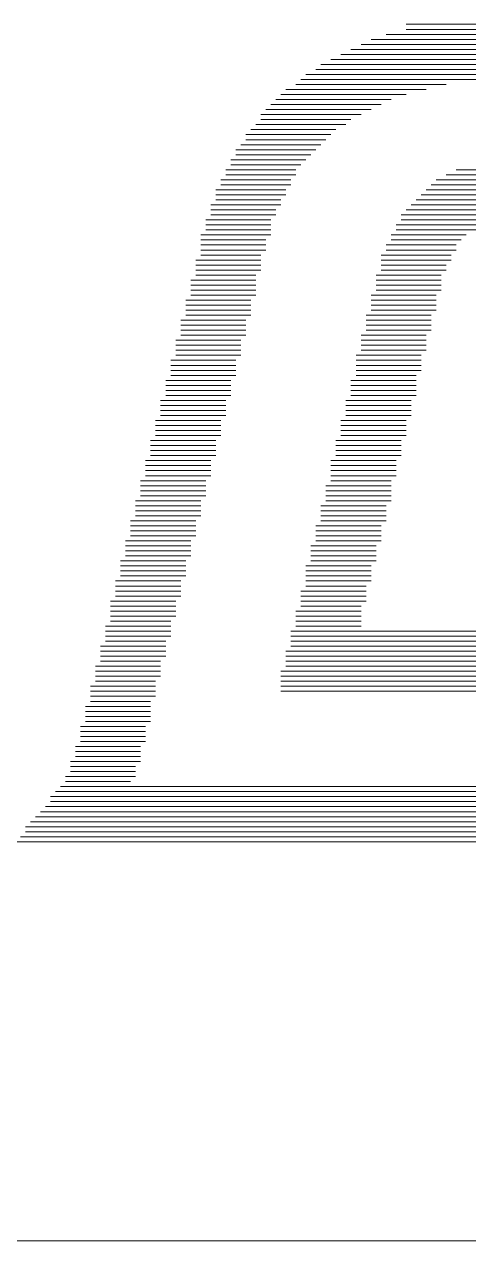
# Model space of a CAD drawing. Header units: millimetres. Extents: x -105 to 95, y -39 to 71.
# Drawn here: x 50.35 to 52.61, y -39.48 to -33.32 of the extents above; entities that cross this region are included whole.
import ezdxf

# ---------------------------------------------------------------- set-up
doc = ezdxf.new("R2010")
doc.units = ezdxf.units.MM
doc.header["$MEASUREMENT"] = 0
doc.layers.add('KeepOutLayer', color=7, linetype='Continuous')
doc.layers.add('TopOverlay', color=7, linetype='Continuous')

msp = doc.modelspace()

# ---------------------------------------------------------------- linework, layer by layer
at = {"layer": 'KeepOutLayer', "lineweight": 9}
msp.add_open_spline([(-104.7259, -39.4797), (-104.7259, -39.4797), (95.2741, -39.4797), (95.2741, -39.4797)], degree=3, dxfattribs=at)
at = {"layer": 'TopOverlay', "color": 6, "lineweight": 9}
for points in [[(52.2876, -33.3191), (52.2876, -33.3191), (55.869, -33.3191), (55.869, -33.3191)], [(52.186, -33.3699), (52.186, -33.3699), (56.0722, -33.3699), (56.0722, -33.3699)], [(52.2876, -33.3445), (52.2876, -33.3445), (55.996, -33.3445), (55.996, -33.3445)], [(52.0082, -33.4461), (52.0082, -33.4461), (56.2246, -33.4461), (56.2246, -33.4461)], [(52.059, -33.4207), (52.059, -33.4207), (56.1992, -33.4207), (56.1992, -33.4207)], [(52.1098, -33.3953), (52.1098, -33.3953), (56.1484, -33.3953), (56.1484, -33.3953)], [(51.9066, -33.4969), (51.9066, -33.4969), (56.3008, -33.4969), (56.3008, -33.4969)], [(51.9574, -33.4715), (51.9574, -33.4715), (56.2754, -33.4715), (56.2754, -33.4715)], [(51.7796, -33.5731), (51.7796, -33.5731), (56.377, -33.5731), (56.377, -33.5731)], [(51.8304, -33.5477), (51.8304, -33.5477), (56.3516, -33.5477), (56.3516, -33.5477)], [(51.8558, -33.5223), (51.8558, -33.5223), (56.3262, -33.5223), (56.3262, -33.5223)], [(51.7288, -33.6239), (51.7288, -33.6239), (52.4908, -33.6239), (52.4908, -33.6239)], [(51.7542, -33.5985), (51.7542, -33.5985), (56.4024, -33.5985), (56.4024, -33.5985)], [(51.6526, -33.6747), (51.6526, -33.6747), (52.2876, -33.6747), (52.2876, -33.6747)], [(51.678, -33.6493), (51.678, -33.6493), (52.3892, -33.6493), (52.3892, -33.6493)], [(51.5764, -33.7509), (51.5764, -33.7509), (52.1098, -33.7509), (52.1098, -33.7509)], [(51.6018, -33.7255), (51.6018, -33.7255), (52.1606, -33.7255), (52.1606, -33.7255)], [(51.6272, -33.7001), (51.6272, -33.7001), (52.2114, -33.7001), (52.2114, -33.7001)], [(51.551, -33.7763), (51.551, -33.7763), (52.059, -33.7763), (52.059, -33.7763)], [(51.551, -33.8017), (51.551, -33.8017), (52.0082, -33.8017), (52.0082, -33.8017)], [(51.4748, -33.8779), (51.4748, -33.8779), (51.9066, -33.8779), (51.9066, -33.8779)], [(51.5002, -33.8525), (51.5002, -33.8525), (51.932, -33.8525), (51.932, -33.8525)], [(51.5256, -33.8271), (51.5256, -33.8271), (51.9828, -33.8271), (51.9828, -33.8271)], [(51.4494, -33.9287), (51.4494, -33.9287), (51.8558, -33.9287), (51.8558, -33.9287)], [(51.4748, -33.9033), (51.4748, -33.9033), (51.8812, -33.9033), (51.8812, -33.9033)], [(51.3986, -34.0049), (51.3986, -34.0049), (51.7796, -34.0049), (51.7796, -34.0049)], [(51.424, -33.9541), (51.424, -33.9541), (51.8304, -33.9541), (51.8304, -33.9541)], [(51.424, -33.9795), (51.424, -33.9795), (51.805, -33.9795), (51.805, -33.9795)], [(51.3732, -34.0557), (51.3732, -34.0557), (51.7288, -34.0557), (51.7288, -34.0557)], [(51.3986, -34.0303), (51.3986, -34.0303), (51.7542, -34.0303), (51.7542, -34.0303)], [(52.5416, -34.0557), (52.5416, -34.0557), (53.5576, -34.0557), (53.5576, -34.0557)], [(51.3478, -34.1065), (51.3478, -34.1065), (51.7034, -34.1065), (51.7034, -34.1065)], [(51.3732, -34.0811), (51.3732, -34.0811), (51.7288, -34.0811), (51.7288, -34.0811)], [(52.44, -34.1065), (52.44, -34.1065), (53.6592, -34.1065), (53.6592, -34.1065)], [(52.4908, -34.0811), (52.4908, -34.0811), (53.6084, -34.0811), (53.6084, -34.0811)], [(51.3224, -34.1573), (51.3224, -34.1573), (51.678, -34.1573), (51.678, -34.1573)], [(51.3224, -34.1827), (51.3224, -34.1827), (51.678, -34.1827), (51.678, -34.1827)], [(51.3478, -34.1319), (51.3478, -34.1319), (51.7034, -34.1319), (51.7034, -34.1319)], [(52.3638, -34.1827), (52.3638, -34.1827), (53.7862, -34.1827), (53.7862, -34.1827)], [(52.3892, -34.1573), (52.3892, -34.1573), (53.7354, -34.1573), (53.7354, -34.1573)], [(52.4146, -34.1319), (52.4146, -34.1319), (53.71, -34.1319), (53.71, -34.1319)], [(51.297, -34.2335), (51.297, -34.2335), (51.6526, -34.2335), (51.6526, -34.2335)], [(51.3224, -34.2081), (51.3224, -34.2081), (51.6526, -34.2081), (51.6526, -34.2081)], [(52.313, -34.2335), (52.313, -34.2335), (53.837, -34.2335), (53.837, -34.2335)], [(52.3384, -34.2081), (52.3384, -34.2081), (53.8116, -34.2081), (53.8116, -34.2081)], [(51.2716, -34.3097), (51.2716, -34.3097), (51.6018, -34.3097), (51.6018, -34.3097)], [(51.297, -34.2589), (51.297, -34.2589), (51.6272, -34.2589), (51.6272, -34.2589)], [(51.297, -34.2843), (51.297, -34.2843), (51.6272, -34.2843), (51.6272, -34.2843)], [(52.2622, -34.2843), (52.2622, -34.2843), (53.8624, -34.2843), (53.8624, -34.2843)], [(52.2622, -34.3097), (52.2622, -34.3097), (53.8878, -34.3097), (53.8878, -34.3097)], [(52.2876, -34.2589), (52.2876, -34.2589), (53.8624, -34.2589), (53.8624, -34.2589)], [(51.2716, -34.3351), (51.2716, -34.3351), (51.6018, -34.3351), (51.6018, -34.3351)], [(51.2716, -34.3605), (51.2716, -34.3605), (51.6018, -34.3605), (51.6018, -34.3605)], [(52.2368, -34.3351), (52.2368, -34.3351), (52.7194, -34.3351), (52.7194, -34.3351)], [(52.2368, -34.3605), (52.2368, -34.3605), (52.6432, -34.3605), (52.6432, -34.3605)], [(51.2462, -34.3859), (51.2462, -34.3859), (51.6018, -34.3859), (51.6018, -34.3859)], [(51.2462, -34.4113), (51.2462, -34.4113), (51.5764, -34.4113), (51.5764, -34.4113)], [(51.2462, -34.4367), (51.2462, -34.4367), (51.5764, -34.4367), (51.5764, -34.4367)], [(52.186, -34.4367), (52.186, -34.4367), (52.5416, -34.4367), (52.5416, -34.4367)], [(52.2114, -34.3859), (52.2114, -34.3859), (52.5924, -34.3859), (52.5924, -34.3859)], [(52.2114, -34.4113), (52.2114, -34.4113), (52.567, -34.4113), (52.567, -34.4113)], [(51.2462, -34.4621), (51.2462, -34.4621), (51.5764, -34.4621), (51.5764, -34.4621)], [(51.2462, -34.4875), (51.2462, -34.4875), (51.551, -34.4875), (51.551, -34.4875)], [(52.1606, -34.4875), (52.1606, -34.4875), (52.5162, -34.4875), (52.5162, -34.4875)], [(52.186, -34.4621), (52.186, -34.4621), (52.5416, -34.4621), (52.5416, -34.4621)], [(51.2208, -34.5129), (51.2208, -34.5129), (51.551, -34.5129), (51.551, -34.5129)], [(51.2208, -34.5383), (51.2208, -34.5383), (51.551, -34.5383), (51.551, -34.5383)], [(52.1606, -34.5129), (52.1606, -34.5129), (52.5162, -34.5129), (52.5162, -34.5129)], [(52.1606, -34.5383), (52.1606, -34.5383), (52.4908, -34.5383), (52.4908, -34.5383)], [(51.1954, -34.6145), (51.1954, -34.6145), (51.5256, -34.6145), (51.5256, -34.6145)], [(51.2208, -34.5637), (51.2208, -34.5637), (51.551, -34.5637), (51.551, -34.5637)], [(51.2208, -34.5891), (51.2208, -34.5891), (51.5256, -34.5891), (51.5256, -34.5891)], [(52.1352, -34.5891), (52.1352, -34.5891), (52.4654, -34.5891), (52.4654, -34.5891)], [(52.1352, -34.6145), (52.1352, -34.6145), (52.4654, -34.6145), (52.4654, -34.6145)], [(52.1606, -34.5637), (52.1606, -34.5637), (52.4908, -34.5637), (52.4908, -34.5637)], [(51.1954, -34.6399), (51.1954, -34.6399), (51.5256, -34.6399), (51.5256, -34.6399)], [(51.1954, -34.6653), (51.1954, -34.6653), (51.5256, -34.6653), (51.5256, -34.6653)], [(52.1352, -34.6399), (52.1352, -34.6399), (52.4654, -34.6399), (52.4654, -34.6399)], [(52.1352, -34.6653), (52.1352, -34.6653), (52.4654, -34.6653), (52.4654, -34.6653)], [(51.17, -34.7161), (51.17, -34.7161), (51.5002, -34.7161), (51.5002, -34.7161)], [(51.17, -34.7415), (51.17, -34.7415), (51.5002, -34.7415), (51.5002, -34.7415)], [(51.1954, -34.6907), (51.1954, -34.6907), (51.5256, -34.6907), (51.5256, -34.6907)], [(52.1098, -34.6907), (52.1098, -34.6907), (52.44, -34.6907), (52.44, -34.6907)], [(52.1098, -34.7161), (52.1098, -34.7161), (52.44, -34.7161), (52.44, -34.7161)], [(52.1098, -34.7415), (52.1098, -34.7415), (52.44, -34.7415), (52.44, -34.7415)], [(51.17, -34.7669), (51.17, -34.7669), (51.5002, -34.7669), (51.5002, -34.7669)], [(51.17, -34.7923), (51.17, -34.7923), (51.5002, -34.7923), (51.5002, -34.7923)], [(52.0844, -34.7923), (52.0844, -34.7923), (52.4146, -34.7923), (52.4146, -34.7923)], [(52.1098, -34.7669), (52.1098, -34.7669), (52.44, -34.7669), (52.44, -34.7669)], [(51.1446, -34.8177), (51.1446, -34.8177), (51.4748, -34.8177), (51.4748, -34.8177)], [(51.1446, -34.8431), (51.1446, -34.8431), (51.4748, -34.8431), (51.4748, -34.8431)], [(51.1446, -34.8685), (51.1446, -34.8685), (51.4748, -34.8685), (51.4748, -34.8685)], [(52.0844, -34.8177), (52.0844, -34.8177), (52.4146, -34.8177), (52.4146, -34.8177)], [(52.0844, -34.8431), (52.0844, -34.8431), (52.4146, -34.8431), (52.4146, -34.8431)], [(52.0844, -34.8685), (52.0844, -34.8685), (52.4146, -34.8685), (52.4146, -34.8685)], [(51.1192, -34.9193), (51.1192, -34.9193), (51.4494, -34.9193), (51.4494, -34.9193)], [(51.1446, -34.8939), (51.1446, -34.8939), (51.4748, -34.8939), (51.4748, -34.8939)], [(52.059, -34.8939), (52.059, -34.8939), (52.3892, -34.8939), (52.3892, -34.8939)], [(52.059, -34.9193), (52.059, -34.9193), (52.3892, -34.9193), (52.3892, -34.9193)], [(51.1192, -34.9447), (51.1192, -34.9447), (51.4494, -34.9447), (51.4494, -34.9447)], [(51.1192, -34.9701), (51.1192, -34.9701), (51.4494, -34.9701), (51.4494, -34.9701)], [(52.059, -34.9447), (52.059, -34.9447), (52.3892, -34.9447), (52.3892, -34.9447)], [(52.059, -34.9701), (52.059, -34.9701), (52.3892, -34.9701), (52.3892, -34.9701)], [(51.0938, -35.0209), (51.0938, -35.0209), (51.424, -35.0209), (51.424, -35.0209)], [(51.0938, -35.0463), (51.0938, -35.0463), (51.424, -35.0463), (51.424, -35.0463)], [(51.1192, -34.9955), (51.1192, -34.9955), (51.4494, -34.9955), (51.4494, -34.9955)], [(52.0336, -34.9955), (52.0336, -34.9955), (52.3638, -34.9955), (52.3638, -34.9955)], [(52.0336, -35.0209), (52.0336, -35.0209), (52.3638, -35.0209), (52.3638, -35.0209)], [(52.0336, -35.0463), (52.0336, -35.0463), (52.3638, -35.0463), (52.3638, -35.0463)], [(51.0938, -35.0717), (51.0938, -35.0717), (51.424, -35.0717), (51.424, -35.0717)], [(51.0938, -35.0971), (51.0938, -35.0971), (51.424, -35.0971), (51.424, -35.0971)], [(52.0336, -35.0717), (52.0336, -35.0717), (52.3638, -35.0717), (52.3638, -35.0717)], [(52.0336, -35.0971), (52.0336, -35.0971), (52.3384, -35.0971), (52.3384, -35.0971)], [(51.0684, -35.1225), (51.0684, -35.1225), (51.3986, -35.1225), (51.3986, -35.1225)], [(51.0684, -35.1479), (51.0684, -35.1479), (51.3986, -35.1479), (51.3986, -35.1479)], [(51.0684, -35.1733), (51.0684, -35.1733), (51.3986, -35.1733), (51.3986, -35.1733)], [(52.0082, -35.1225), (52.0082, -35.1225), (52.3384, -35.1225), (52.3384, -35.1225)], [(52.0082, -35.1479), (52.0082, -35.1479), (52.3384, -35.1479), (52.3384, -35.1479)], [(52.0082, -35.1733), (52.0082, -35.1733), (52.3384, -35.1733), (52.3384, -35.1733)], [(51.043, -35.2241), (51.043, -35.2241), (51.3732, -35.2241), (51.3732, -35.2241)], [(51.0684, -35.1987), (51.0684, -35.1987), (51.3986, -35.1987), (51.3986, -35.1987)], [(51.9828, -35.2241), (51.9828, -35.2241), (52.313, -35.2241), (52.313, -35.2241)], [(52.0082, -35.1987), (52.0082, -35.1987), (52.3384, -35.1987), (52.3384, -35.1987)], [(51.043, -35.2495), (51.043, -35.2495), (51.3732, -35.2495), (51.3732, -35.2495)], [(51.043, -35.2749), (51.043, -35.2749), (51.3732, -35.2749), (51.3732, -35.2749)], [(51.9828, -35.2495), (51.9828, -35.2495), (52.313, -35.2495), (52.313, -35.2495)], [(51.9828, -35.2749), (51.9828, -35.2749), (52.313, -35.2749), (52.313, -35.2749)], [(51.0176, -35.3257), (51.0176, -35.3257), (51.3478, -35.3257), (51.3478, -35.3257)], [(51.0176, -35.3511), (51.0176, -35.3511), (51.3478, -35.3511), (51.3478, -35.3511)], [(51.043, -35.3003), (51.043, -35.3003), (51.3732, -35.3003), (51.3732, -35.3003)], [(51.9574, -35.3257), (51.9574, -35.3257), (52.2876, -35.3257), (52.2876, -35.3257)], [(51.9574, -35.3511), (51.9574, -35.3511), (52.2876, -35.3511), (52.2876, -35.3511)], [(51.9828, -35.3003), (51.9828, -35.3003), (52.313, -35.3003), (52.313, -35.3003)], [(51.0176, -35.3765), (51.0176, -35.3765), (51.3478, -35.3765), (51.3478, -35.3765)], [(51.0176, -35.4019), (51.0176, -35.4019), (51.3478, -35.4019), (51.3478, -35.4019)], [(51.9574, -35.3765), (51.9574, -35.3765), (52.2876, -35.3765), (52.2876, -35.3765)], [(51.9574, -35.4019), (51.9574, -35.4019), (52.2876, -35.4019), (52.2876, -35.4019)], [(50.9922, -35.4273), (50.9922, -35.4273), (51.3224, -35.4273), (51.3224, -35.4273)], [(50.9922, -35.4527), (50.9922, -35.4527), (51.3224, -35.4527), (51.3224, -35.4527)], [(50.9922, -35.4781), (50.9922, -35.4781), (51.3224, -35.4781), (51.3224, -35.4781)], [(51.932, -35.4273), (51.932, -35.4273), (52.2622, -35.4273), (52.2622, -35.4273)], [(51.932, -35.4527), (51.932, -35.4527), (52.2622, -35.4527), (52.2622, -35.4527)], [(51.932, -35.4781), (51.932, -35.4781), (52.2622, -35.4781), (52.2622, -35.4781)], [(50.9668, -35.5289), (50.9668, -35.5289), (51.297, -35.5289), (51.297, -35.5289)], [(50.9922, -35.5035), (50.9922, -35.5035), (51.3224, -35.5035), (51.3224, -35.5035)], [(51.9066, -35.5289), (51.9066, -35.5289), (52.2368, -35.5289), (52.2368, -35.5289)], [(51.932, -35.5035), (51.932, -35.5035), (52.2622, -35.5035), (52.2622, -35.5035)], [(50.9668, -35.5543), (50.9668, -35.5543), (51.297, -35.5543), (51.297, -35.5543)], [(50.9668, -35.5797), (50.9668, -35.5797), (51.297, -35.5797), (51.297, -35.5797)], [(50.9668, -35.6051), (50.9668, -35.6051), (51.297, -35.6051), (51.297, -35.6051)], [(51.9066, -35.5543), (51.9066, -35.5543), (52.2368, -35.5543), (52.2368, -35.5543)], [(51.9066, -35.5797), (51.9066, -35.5797), (52.2368, -35.5797), (52.2368, -35.5797)], [(51.9066, -35.6051), (51.9066, -35.6051), (52.2368, -35.6051), (52.2368, -35.6051)], [(50.9414, -35.6305), (50.9414, -35.6305), (51.2716, -35.6305), (51.2716, -35.6305)], [(50.9414, -35.6559), (50.9414, -35.6559), (51.2716, -35.6559), (51.2716, -35.6559)], [(51.8812, -35.6559), (51.8812, -35.6559), (52.2114, -35.6559), (52.2114, -35.6559)], [(51.9066, -35.6305), (51.9066, -35.6305), (52.2114, -35.6305), (52.2114, -35.6305)], [(50.9414, -35.6813), (50.9414, -35.6813), (51.2716, -35.6813), (51.2716, -35.6813)], [(50.9414, -35.7067), (50.9414, -35.7067), (51.2716, -35.7067), (51.2716, -35.7067)], [(51.8812, -35.6813), (51.8812, -35.6813), (52.2114, -35.6813), (52.2114, -35.6813)], [(51.8812, -35.7067), (51.8812, -35.7067), (52.2114, -35.7067), (52.2114, -35.7067)], [(50.916, -35.7321), (50.916, -35.7321), (51.2462, -35.7321), (51.2462, -35.7321)], [(50.916, -35.7575), (50.916, -35.7575), (51.2462, -35.7575), (51.2462, -35.7575)], [(50.916, -35.7829), (50.916, -35.7829), (51.2462, -35.7829), (51.2462, -35.7829)], [(51.8558, -35.7575), (51.8558, -35.7575), (52.186, -35.7575), (52.186, -35.7575)], [(51.8558, -35.7829), (51.8558, -35.7829), (52.186, -35.7829), (52.186, -35.7829)], [(51.8812, -35.7321), (51.8812, -35.7321), (52.2114, -35.7321), (52.2114, -35.7321)], [(50.8906, -35.8337), (50.8906, -35.8337), (51.2208, -35.8337), (51.2208, -35.8337)], [(50.916, -35.8083), (50.916, -35.8083), (51.2462, -35.8083), (51.2462, -35.8083)], [(51.8558, -35.8083), (51.8558, -35.8083), (52.186, -35.8083), (52.186, -35.8083)], [(51.8558, -35.8337), (51.8558, -35.8337), (52.186, -35.8337), (52.186, -35.8337)], [(50.8906, -35.8591), (50.8906, -35.8591), (51.2208, -35.8591), (51.2208, -35.8591)], [(50.8906, -35.8845), (50.8906, -35.8845), (51.2208, -35.8845), (51.2208, -35.8845)], [(50.8906, -35.9099), (50.8906, -35.9099), (51.2208, -35.9099), (51.2208, -35.9099)], [(51.8304, -35.8591), (51.8304, -35.8591), (52.1606, -35.8591), (52.1606, -35.8591)], [(51.8304, -35.8845), (51.8304, -35.8845), (52.1606, -35.8845), (52.1606, -35.8845)], [(51.8304, -35.9099), (51.8304, -35.9099), (52.1606, -35.9099), (52.1606, -35.9099)], [(50.8652, -35.9353), (50.8652, -35.9353), (51.1954, -35.9353), (51.1954, -35.9353)], [(50.8652, -35.9607), (50.8652, -35.9607), (51.1954, -35.9607), (51.1954, -35.9607)], [(51.805, -35.9607), (51.805, -35.9607), (52.1352, -35.9607), (52.1352, -35.9607)], [(51.8304, -35.9353), (51.8304, -35.9353), (52.1606, -35.9353), (52.1606, -35.9353)], [(50.8398, -36.0369), (50.8398, -36.0369), (51.17, -36.0369), (51.17, -36.0369)], [(50.8652, -35.9861), (50.8652, -35.9861), (51.1954, -35.9861), (51.1954, -35.9861)], [(50.8652, -36.0115), (50.8652, -36.0115), (51.1954, -36.0115), (51.1954, -36.0115)], [(51.805, -35.9861), (51.805, -35.9861), (52.1352, -35.9861), (52.1352, -35.9861)], [(51.805, -36.0115), (51.805, -36.0115), (52.1352, -36.0115), (52.1352, -36.0115)], [(51.805, -36.0369), (51.805, -36.0369), (52.1352, -36.0369), (52.1352, -36.0369)], [(50.8398, -36.0623), (50.8398, -36.0623), (51.17, -36.0623), (51.17, -36.0623)], [(50.8398, -36.0877), (50.8398, -36.0877), (51.17, -36.0877), (51.17, -36.0877)], [(51.7796, -36.0623), (51.7796, -36.0623), (52.1098, -36.0623), (52.1098, -36.0623)], [(51.7796, -36.0877), (51.7796, -36.0877), (52.1098, -36.0877), (52.1098, -36.0877)], [(50.8144, -36.1385), (50.8144, -36.1385), (51.1446, -36.1385), (51.1446, -36.1385)], [(50.8398, -36.1131), (50.8398, -36.1131), (51.17, -36.1131), (51.17, -36.1131)], [(51.7796, -36.1131), (51.7796, -36.1131), (52.1098, -36.1131), (52.1098, -36.1131)], [(51.7796, -36.1385), (51.7796, -36.1385), (52.1098, -36.1385), (52.1098, -36.1385)], [(50.8144, -36.1639), (50.8144, -36.1639), (51.1446, -36.1639), (51.1446, -36.1639)], [(50.8144, -36.1893), (50.8144, -36.1893), (51.1446, -36.1893), (51.1446, -36.1893)], [(50.8144, -36.2147), (50.8144, -36.2147), (51.1446, -36.2147), (51.1446, -36.2147)], [(51.7542, -36.1893), (51.7542, -36.1893), (52.0844, -36.1893), (52.0844, -36.1893)], [(51.7542, -36.2147), (51.7542, -36.2147), (52.0844, -36.2147), (52.0844, -36.2147)], [(51.7796, -36.1639), (51.7796, -36.1639), (52.0844, -36.1639), (52.0844, -36.1639)], [(50.789, -36.2401), (50.789, -36.2401), (51.1192, -36.2401), (51.1192, -36.2401)], [(50.789, -36.2655), (50.789, -36.2655), (51.1192, -36.2655), (51.1192, -36.2655)], [(51.7542, -36.2401), (51.7542, -36.2401), (52.0844, -36.2401), (52.0844, -36.2401)], [(51.7542, -36.2655), (51.7542, -36.2655), (52.059, -36.2655), (52.059, -36.2655)], [(50.789, -36.2909), (50.789, -36.2909), (51.1192, -36.2909), (51.1192, -36.2909)], [(50.789, -36.3163), (50.789, -36.3163), (51.1192, -36.3163), (51.1192, -36.3163)], [(50.789, -36.3417), (50.789, -36.3417), (51.0938, -36.3417), (51.0938, -36.3417)], [(51.7288, -36.2909), (51.7288, -36.2909), (52.059, -36.2909), (52.059, -36.2909)], [(51.7288, -36.3163), (51.7288, -36.3163), (52.059, -36.3163), (52.059, -36.3163)], [(51.7288, -36.3417), (51.7288, -36.3417), (52.059, -36.3417), (52.059, -36.3417)], [(50.7636, -36.3671), (50.7636, -36.3671), (51.0938, -36.3671), (51.0938, -36.3671)], [(50.7636, -36.3925), (50.7636, -36.3925), (51.0938, -36.3925), (51.0938, -36.3925)], [(51.7034, -36.3925), (51.7034, -36.3925), (53.5322, -36.3925), (53.5322, -36.3925)], [(51.7288, -36.3671), (51.7288, -36.3671), (52.059, -36.3671), (52.059, -36.3671)], [(50.7382, -36.4687), (50.7382, -36.4687), (51.0684, -36.4687), (51.0684, -36.4687)], [(50.7636, -36.4179), (50.7636, -36.4179), (51.0938, -36.4179), (51.0938, -36.4179)], [(50.7636, -36.4433), (50.7636, -36.4433), (51.0684, -36.4433), (51.0684, -36.4433)], [(51.7034, -36.4179), (51.7034, -36.4179), (53.5322, -36.4179), (53.5322, -36.4179)], [(51.7034, -36.4433), (51.7034, -36.4433), (53.5068, -36.4433), (53.5068, -36.4433)], [(51.7034, -36.4687), (51.7034, -36.4687), (53.5068, -36.4687), (53.5068, -36.4687)], [(50.7382, -36.4941), (50.7382, -36.4941), (51.0684, -36.4941), (51.0684, -36.4941)], [(50.7382, -36.5195), (50.7382, -36.5195), (51.0684, -36.5195), (51.0684, -36.5195)], [(51.678, -36.4941), (51.678, -36.4941), (53.4814, -36.4941), (53.4814, -36.4941)], [(51.678, -36.5195), (51.678, -36.5195), (53.4814, -36.5195), (53.4814, -36.5195)], [(50.7128, -36.5703), (50.7128, -36.5703), (51.043, -36.5703), (51.043, -36.5703)], [(50.7382, -36.5449), (50.7382, -36.5449), (51.043, -36.5449), (51.043, -36.5449)], [(51.678, -36.5449), (51.678, -36.5449), (53.456, -36.5449), (53.456, -36.5449)], [(51.678, -36.5703), (51.678, -36.5703), (53.4306, -36.5703), (53.4306, -36.5703)], [(50.7128, -36.5957), (50.7128, -36.5957), (51.043, -36.5957), (51.043, -36.5957)], [(50.7128, -36.6211), (50.7128, -36.6211), (51.043, -36.6211), (51.043, -36.6211)], [(50.7128, -36.6465), (50.7128, -36.6465), (51.0176, -36.6465), (51.0176, -36.6465)], [(51.6526, -36.5957), (51.6526, -36.5957), (53.4052, -36.5957), (53.4052, -36.5957)], [(51.6526, -36.6211), (51.6526, -36.6211), (53.3544, -36.6211), (53.3544, -36.6211)], [(51.6526, -36.6465), (51.6526, -36.6465), (53.2528, -36.6465), (53.2528, -36.6465)], [(50.6874, -36.6719), (50.6874, -36.6719), (51.0176, -36.6719), (51.0176, -36.6719)], [(50.6874, -36.6973), (50.6874, -36.6973), (51.0176, -36.6973), (51.0176, -36.6973)], [(51.6526, -36.6719), (51.6526, -36.6719), (53.1258, -36.6719), (53.1258, -36.6719)], [(51.6526, -36.6973), (51.6526, -36.6973), (52.9226, -36.6973), (52.9226, -36.6973)], [(50.662, -36.7735), (50.662, -36.7735), (50.9922, -36.7735), (50.9922, -36.7735)], [(50.6874, -36.7227), (50.6874, -36.7227), (51.0176, -36.7227), (51.0176, -36.7227)], [(50.6874, -36.7481), (50.6874, -36.7481), (50.9922, -36.7481), (50.9922, -36.7481)], [(50.662, -36.7989), (50.662, -36.7989), (50.9922, -36.7989), (50.9922, -36.7989)], [(50.662, -36.8243), (50.662, -36.8243), (50.9922, -36.8243), (50.9922, -36.8243)], [(50.6366, -36.8751), (50.6366, -36.8751), (50.9668, -36.8751), (50.9668, -36.8751)], [(50.6366, -36.9005), (50.6366, -36.9005), (50.9668, -36.9005), (50.9668, -36.9005)], [(50.662, -36.8497), (50.662, -36.8497), (50.9922, -36.8497), (50.9922, -36.8497)], [(50.6366, -36.9259), (50.6366, -36.9259), (50.9668, -36.9259), (50.9668, -36.9259)], [(50.6366, -36.9513), (50.6366, -36.9513), (50.9668, -36.9513), (50.9668, -36.9513)], [(50.6112, -36.9767), (50.6112, -36.9767), (50.9414, -36.9767), (50.9414, -36.9767)], [(50.6112, -37.0021), (50.6112, -37.0021), (50.9414, -37.0021), (50.9414, -37.0021)], [(50.5858, -37.0529), (50.5858, -37.0529), (50.9414, -37.0529), (50.9414, -37.0529)], [(50.5858, -37.0783), (50.5858, -37.0783), (50.916, -37.0783), (50.916, -37.0783)], [(50.6112, -37.0275), (50.6112, -37.0275), (50.9414, -37.0275), (50.9414, -37.0275)], [(50.5604, -37.1291), (50.5604, -37.1291), (50.916, -37.1291), (50.916, -37.1291)], [(50.5858, -37.1037), (50.5858, -37.1037), (50.916, -37.1037), (50.916, -37.1037)], [(50.5096, -37.2053), (50.5096, -37.2053), (53.837, -37.2053), (53.837, -37.2053)], [(50.535, -37.1799), (50.535, -37.1799), (53.8624, -37.1799), (53.8624, -37.1799)], [(50.5604, -37.1545), (50.5604, -37.1545), (50.8906, -37.1545), (50.8906, -37.1545)], [(50.4842, -37.2307), (50.4842, -37.2307), (53.8116, -37.2307), (53.8116, -37.2307)], [(50.4842, -37.2561), (50.4842, -37.2561), (53.8116, -37.2561), (53.8116, -37.2561)], [(50.408, -37.3323), (50.408, -37.3323), (53.7862, -37.3323), (53.7862, -37.3323)], [(50.4334, -37.3069), (50.4334, -37.3069), (53.7862, -37.3069), (53.7862, -37.3069)], [(50.4588, -37.2815), (50.4588, -37.2815), (53.7862, -37.2815), (53.7862, -37.2815)], [(50.3572, -37.3831), (50.3572, -37.3831), (53.3544, -37.3831), (53.3544, -37.3831)], [(50.3826, -37.3577), (50.3826, -37.3577), (53.7862, -37.3577), (53.7862, -37.3577)], [(50.3318, -37.4339), (50.3318, -37.4339), (53.075, -37.4339), (53.075, -37.4339)], [(50.3572, -37.4085), (50.3572, -37.4085), (53.2274, -37.4085), (53.2274, -37.4085)], [(50.3064, -37.4593), (50.3064, -37.4593), (52.8718, -37.4593), (52.8718, -37.4593)]]:
    msp.add_open_spline(points, degree=3, dxfattribs=at)

doc.saveas('drawing.dxf')
